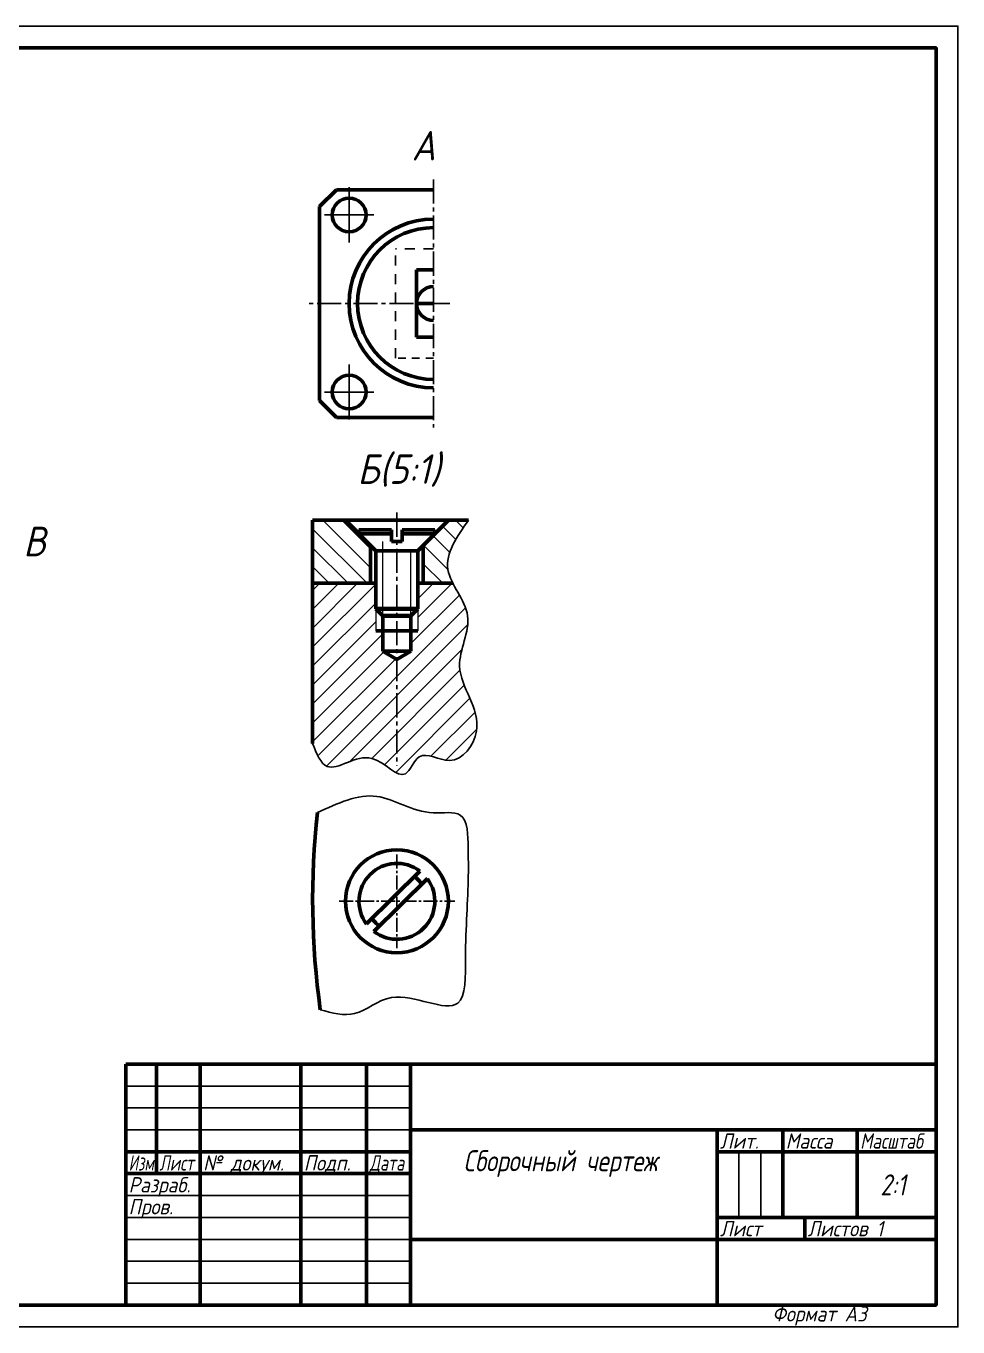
# Model space of a CAD drawing. Header units: millimetres. Extents: x 8 to 878, y -2 to 317.
# Drawn here: x 656.6 to 877.7, y -2.4 to 306.2 of the extents above; entities that cross this region are included whole.
import ezdxf

# ---------------------------------------------------------------- set-up
doc = ezdxf.new("R2010")
doc.units = ezdxf.units.MM
doc.header["$LTSCALE"] = 0.5
doc.linetypes.add('CENTER2', pattern=[28.575, 19.05, -3.175, 3.175, -3.175])
doc.linetypes.add('HIDDEN', pattern=[1.1, 0.6, -0.5])
doc.layers.get('0').update_dxf_attribs({"linetype": 'CONTINUOUS', "lineweight": 60})
doc.layers.add('3-размеры', color=6, linetype='CONTINUOUS')
doc.layers.add('Основные', color=7, linetype='CONTINUOUS', lineweight=100)
doc.styles.get("Standard").update_dxf_attribs({"font": 'isocpeui.ttf', "width": 0.8})

msp = doc.modelspace()

# ---------------------------------------------------------------- hatches: boundary and pattern name
at = {"lineweight": -3}
h = msp.add_hatch(dxfattribs=at)
h.set_pattern_fill('ANSI31', color=4, angle=90)
edge = h.paths.add_edge_path()
edge.add_spline(control_points=[(757.85, 174), (757.29, 175.08), (755.25, 179.99), (758.8, 185.05), (761.57, 188.99)], knot_values=[0, 0, 0, 0, 3.597302, 16.312831, 16.312831, 16.312831, 16.312831], degree=3, periodic=0)
edge.add_line((761.57, 188.99), (756.77, 188.99))
edge.add_line((756.77, 188.99), (753.57, 185.76))
edge.add_line((753.57, 185.76), (753.57, 185.72))
edge.add_line((753.57, 185.72), (753.53, 185.72))
edge.add_line((753.53, 185.72), (750.82, 182.99))
edge.add_line((750.82, 182.99), (750.82, 174))
edge.add_line((750.82, 174), (757.85, 174))
h.paths.add_polyline_path([(738.32, 182.96), (735.57, 185.72), (735.57, 185.76), (732.37, 188.99), (724.57, 188.99), (724.57, 174), (738.32, 174)])
h = msp.add_hatch(dxfattribs=at)
h.set_pattern_fill('ANSI31', scale=1.5, angle=90, style=0)
h.set_pattern_definition([(135, (362.3345, -75.912), (-3.367596, -3.367596), [])])
h.paths.add_polyline_path([(756.78, 180.19), (756.78, 180.16), (756.77, 180.13)])
h.paths.add_polyline_path([(756.87, 176.35), (756.88, 176.32), (756.89, 176.29)])
h.paths.add_polyline_path([(756.84, 176.47), (756.85, 176.44), (756.85, 176.41)])
h.paths.add_polyline_path([(756.9, 176.24), (756.91, 176.21), (756.92, 176.18)])
h.paths.add_polyline_path([(756.81, 176.58), (756.81, 176.55), (756.82, 176.52)])
h.paths.add_polyline_path([(756.94, 176.12), (756.95, 176.09), (756.96, 176.06)])
h.paths.add_polyline_path([(756.78, 176.7), (756.78, 176.67), (756.79, 176.64)])
h.paths.add_polyline_path([(756.98, 176), (756.99, 175.98), (757, 175.95)])
h.paths.add_polyline_path([(756.75, 176.81), (756.76, 176.78), (756.76, 176.76)])
h.paths.add_polyline_path([(757.02, 175.89), (757.03, 175.86), (757.04, 175.83)])
h.paths.add_polyline_path([(756.72, 176.93), (756.73, 176.9), (756.74, 176.87)])
h.paths.add_polyline_path([(757.06, 175.77), (757.07, 175.75), (757.08, 175.72)])
h.paths.add_polyline_path([(756.7, 177.05), (756.71, 177.02), (756.71, 176.99)])
h.paths.add_polyline_path([(757.1, 175.66), (757.11, 175.63), (757.12, 175.6)])
h.paths.add_polyline_path([(756.68, 177.16), (756.68, 177.13), (756.69, 177.1)])
h.paths.add_polyline_path([(757.14, 175.54), (757.16, 175.51), (757.17, 175.49)])
h.paths.add_polyline_path([(756.66, 177.28), (756.66, 177.25), (756.67, 177.22)])
h.paths.add_polyline_path([(757.19, 175.43), (757.2, 175.4), (757.21, 175.37)])
h.paths.add_polyline_path([(756.64, 177.39), (756.65, 177.36), (756.65, 177.33)])
h.paths.add_polyline_path([(757.24, 175.31), (757.25, 175.28), (757.26, 175.25)])
h.paths.add_polyline_path([(756.63, 177.51), (756.63, 177.48), (756.63, 177.45)])
h.paths.add_polyline_path([(757.28, 175.2), (757.3, 175.17), (757.31, 175.14)])
h.paths.add_polyline_path([(756.61, 177.62), (756.62, 177.6), (756.62, 177.57)])
h.paths.add_polyline_path([(757.33, 175.08), (757.35, 175.05), (757.36, 175.02)])
h.paths.add_polyline_path([(756.6, 177.74), (756.6, 177.71), (756.61, 177.68)])
h.paths.add_polyline_path([(757.38, 174.97), (757.4, 174.94), (757.41, 174.91)])
h.paths.add_polyline_path([(756.59, 177.86), (756.59, 177.83), (756.6, 177.8)])
h.paths.add_polyline_path([(757.43, 174.85), (757.45, 174.82), (757.46, 174.79)])
h.paths.add_polyline_path([(756.59, 177.97), (756.59, 177.94), (756.59, 177.92)])
h.paths.add_polyline_path([(757.49, 174.74), (757.5, 174.71), (757.51, 174.68)])
h.paths.add_polyline_path([(756.58, 178.09), (756.58, 178.06), (756.58, 178.03)])
h.paths.add_polyline_path([(757.54, 174.62), (757.55, 174.59), (757.57, 174.56)])
h.paths.add_polyline_path([(756.58, 178.21), (756.58, 178.18), (756.58, 178.15)])
h.paths.add_polyline_path([(757.6, 174.51), (757.61, 174.48), (757.62, 174.45)])
h.paths.add_polyline_path([(756.57, 178.32), (756.57, 178.29), (756.57, 178.26)])
h.paths.add_polyline_path([(757.65, 174.39), (757.66, 174.36), (757.68, 174.33)])
h.paths.add_polyline_path([(756.57, 178.44), (756.57, 178.41), (756.57, 178.38)])
h.paths.add_polyline_path([(757.71, 174.27), (757.72, 174.25), (757.74, 174.22)])
h.paths.add_polyline_path([(756.58, 178.55), (756.58, 178.53), (756.57, 178.5)])
h.paths.add_polyline_path([(757.28, 181.8), (757.27, 181.77), (757.29, 181.83)])
h.paths.add_polyline_path([(756.58, 178.67), (756.58, 178.64), (756.58, 178.61)])
h.paths.add_polyline_path([(757.23, 181.69), (757.22, 181.66), (757.25, 181.71)])
h.paths.add_polyline_path([(756.59, 178.79), (756.58, 178.76), (756.58, 178.73)])
h.paths.add_polyline_path([(757.19, 181.57), (757.18, 181.54), (757.2, 181.6)])
h.paths.add_polyline_path([(756.59, 178.9), (756.59, 178.88), (756.59, 178.85)])
h.paths.add_polyline_path([(757.15, 181.45), (757.14, 181.42), (757.16, 181.48)])
h.paths.add_polyline_path([(756.6, 179.02), (756.6, 178.99), (756.6, 178.96)])
h.paths.add_polyline_path([(757.11, 181.33), (757.1, 181.3), (757.12, 181.36)])
h.paths.add_polyline_path([(756.61, 179.14), (756.61, 179.11), (756.61, 179.08)])
h.paths.add_polyline_path([(757.07, 181.22), (757.06, 181.19), (757.08, 181.24)])
h.paths.add_polyline_path([(756.62, 179.25), (756.62, 179.23), (756.62, 179.2)])
h.paths.add_polyline_path([(757.03, 181.1), (757.02, 181.07), (757.04, 181.13)])
h.paths.add_polyline_path([(756.64, 179.37), (756.63, 179.34), (756.63, 179.31)])
h.paths.add_polyline_path([(756.99, 180.98), (756.99, 180.95), (757, 181.01)])
h.paths.add_polyline_path([(756.65, 179.49), (756.65, 179.46), (756.65, 179.43)])
h.paths.add_polyline_path([(756.96, 180.86), (756.95, 180.83), (756.97, 180.89)])
h.paths.add_polyline_path([(756.67, 179.6), (756.67, 179.58), (756.66, 179.55)])
h.paths.add_polyline_path([(756.92, 180.75), (756.92, 180.72), (756.93, 180.78)])
h.paths.add_polyline_path([(756.69, 179.72), (756.69, 179.69), (756.68, 179.66)])
h.paths.add_polyline_path([(756.89, 180.63), (756.88, 180.6), (756.9, 180.66)])
h.paths.add_polyline_path([(756.71, 179.84), (756.71, 179.81), (756.7, 179.78)])
h.paths.add_polyline_path([(756.86, 180.51), (756.85, 180.48), (756.87, 180.54)])
h.paths.add_polyline_path([(756.73, 179.96), (756.73, 179.93), (756.72, 179.9)])
h.paths.add_polyline_path([(756.83, 180.39), (756.82, 180.37), (756.84, 180.42)])
h.paths.add_polyline_path([(756.76, 180.07), (756.75, 180.04), (756.75, 180.01)])
h.paths.add_polyline_path([(756.81, 180.31), (756.8, 180.28), (756.8, 180.25)])
h = msp.add_hatch(dxfattribs=at)
h.set_pattern_fill('ANSI31', color=4)
edge = h.paths.add_edge_path()
edge.add_line((744.57, 155.94), (741.23, 157.9))
edge.add_line((741.23, 157.9), (741.24, 157.9))
edge.add_line((741.24, 157.9), (741.24, 162.75))
edge.add_line((741.24, 162.75), (739.57, 162.75))
edge.add_line((739.57, 162.75), (739.57, 167.97))
edge.add_line((739.57, 167.97), (739.57, 173.99))
edge.add_line((739.57, 173.99), (738.32, 173.99))
edge.add_line((738.32, 173.99), (724.57, 174))
edge.add_line((724.57, 174), (724.57, 135.99))
edge.add_spline(control_points=[(724.57, 135.99), (725.52, 133.59), (728.07, 127.18), (738.17, 136.63), (746.35, 125.31), (749.69, 135.44), (758.27, 129.25), (767.26, 141.68), (755.93, 152.77), (763.67, 165.3), (759.13, 171.5), (757.85, 174)], knot_values=[16.312831, 16.312831, 16.312831, 16.312831, 22.723317, 33.490517, 42.2733, 47.452827, 54.627803, 64.088493, 80.043016, 92.169612, 100.469644, 100.469644, 100.469644, 100.469644], degree=3, periodic=0)
edge.add_line((757.85, 174), (750.82, 174))
edge.add_line((750.82, 174), (750.82, 173.99))
edge.add_line((750.82, 173.99), (749.57, 173.99))
edge.add_line((749.57, 173.99), (749.57, 167.99))
edge.add_line((749.57, 167.99), (749.57, 162.75))
edge.add_line((749.57, 162.75), (747.9, 162.75))
edge.add_line((747.9, 162.75), (747.9, 162.11))
edge.add_line((747.9, 162.11), (747.9, 157.9))
edge.add_line((747.9, 157.9), (747.9, 157.9))
edge.add_line((747.9, 157.9), (744.57, 155.95))
edge.add_line((744.57, 155.95), (744.57, 155.94))
at = {"lineweight": 0}
h = msp.add_hatch(dxfattribs=at)
h.set_pattern_fill('ANSI31')
h.set_pattern_definition([(45, (-66.8518, -73.9802), (-2.245064, 2.245064), [])])
h.paths.add_polyline_path([(760.83, 168.27), (760.84, 168.24), (760.84, 168.26)])
h.paths.add_polyline_path([(760, 170.1), (760.01, 170.08), (760, 170.09)])
h.paths.add_polyline_path([(760.15, 169.8), (760.17, 169.77), (760.16, 169.79)])
h.paths.add_polyline_path([(758.29, 173.16), (758.32, 173.11), (758.17, 173.39), (758.18, 173.36)])
h.paths.add_polyline_path([(758.44, 172.89), (758.49, 172.81), (758.33, 173.09), (758.34, 173.07)])
h.paths.add_polyline_path([(760.44, 169.19), (760.46, 169.17), (760.45, 169.18)])
h.paths.add_polyline_path([(759.68, 170.71), (759.68, 170.69), (759.68, 170.7)])
h.paths.add_polyline_path([(760.3, 169.5), (760.32, 169.47), (760.31, 169.48)])
h.paths.add_polyline_path([(759.84, 170.4), (759.85, 170.39), (759.85, 170.39)])
h.paths.add_polyline_path([(758.14, 173.44), (758.16, 173.4), (758.01, 173.69), (758.03, 173.65)])
h.paths.add_polyline_path([(758.6, 172.61), (758.66, 172.51), (758.5, 172.79), (758.5, 172.78)])
h.paths.add_polyline_path([(760.72, 168.57), (760.72, 168.56), (760.72, 168.57)])
h.paths.add_polyline_path([(759.51, 171.02), (759.52, 170.99), (759.52, 171)])
h.paths.add_polyline_path([(760.59, 168.88), (760.59, 168.87), (760.59, 168.87)])
h.paths.add_polyline_path([(759.34, 171.32), (759.36, 171.28), (759.35, 171.3)])
h.paths.add_polyline_path([(758, 173.71), (758, 173.7), (757.85, 173.99), (757.92, 173.85)])
h.paths.add_polyline_path([(759.17, 171.62), (759.19, 171.58), (759.18, 171.6)])
h.paths.add_polyline_path([(758.76, 172.34), (758.83, 172.2), (758.84, 172.2), (758.67, 172.5), (758.67, 172.49)])
h.paths.add_polyline_path([(758.91, 172.06), (759.01, 171.9), (758.84, 172.2)])

# ---------------------------------------------------------------- linework, layer by layer
at = {"color": 7, "linetype": 'CENTER2', "lineweight": -3, "ltscale": 0.6}
for p, q in [((753.25, 269.81), (753.25, 210.92)), ((757.1, 240.36), (722.87, 240.36)), ((744.57, 190.77), (744.57, 130.69))]:
    msp.add_line(p, q, dxfattribs=at)
at = {"color": 7, "lineweight": 60}
for p, q in [((726.25, 263.36), (730.25, 267.36)), ((753.25, 267.36), (730.25, 267.36)), ((726.25, 240.36), (726.25, 263.36)), ((749.25, 240.36), (749.25, 248.36)), ((749.25, 248.36), (753.25, 248.36)), ((726.25, 240.36), (726.25, 217.36)), ((749.25, 240.36), (749.25, 232.36)), ((749.25, 240.36), (753.25, 240.36)), ((749.25, 232.36), (753.25, 232.36)), ((726.25, 217.36), (730.25, 213.36)), ((753.25, 213.36), (730.25, 213.36)), ((735.57, 186.7), (743.32, 186.7)), ((735.57, 185.72), (735.57, 186.7)), ((735.57, 185.72), (739.57, 181.7)), ((735.57, 185.72), (743.32, 185.72)), ((743.32, 186.7), (743.32, 183.89)), ((745.82, 183.89), (745.82, 186.7)), ((745.82, 186.7), (753.57, 186.7)), ((745.82, 185.72), (753.57, 185.72)), ((753.57, 185.72), (753.57, 186.7)), ((743.32, 183.89), (745.82, 183.89)), ((747.9, 181.7), (749.57, 181.7)), ((739.57, 167.98), (739.58, 167.97)), ((749.57, 167.99), (749.56, 167.97)), ((737.35, 93.2), (750.04, 105.72)), ((739.1, 91.42), (751.79, 103.94))]:
    msp.add_line(p, q, dxfattribs=at)
at = {"color": 7, "lineweight": -3}
for p, q in [((733.25, 254.81), (733.25, 267.92)), ((739.11, 261.36), (727.38, 261.36)), ((733.25, 261.36), (733.25, 261.36)), ((733.25, 212.81), (733.25, 225.92)), ((739.11, 219.36), (727.38, 219.36)), ((733.25, 219.36), (733.25, 219.36))]:
    msp.add_line(p, q, dxfattribs=at)
at = {"color": 7, "linetype": 'HIDDEN', "lineweight": -3, "ltscale": 8}
for p in [(753.25, 253.36), (744.25, 227.36)]:
    msp.add_line(p, (744.25, 253.36), dxfattribs=at)
at = {"color": 7, "linetype": 'HIDDEN', "lineweight": -3, "ltscale": 6}
msp.add_line((753.25, 227.36), (744.25, 227.36), dxfattribs=at)
at = {"color": 7, "lineweight": 60, "ltscale": 0.3}
for p, q in [((724.57, 188.99), (761.57, 188.99)), ((738.32, 182.99), (732.37, 188.99)), ((749.56, 181.71), (756.77, 188.99)), ((738.32, 173.99), (738.32, 182.99)), ((750.82, 173.99), (750.82, 182.99)), ((724.57, 174), (739.57, 174)), ((738.32, 173.99), (739.57, 173.99)), ((749.57, 174), (757.85, 174)), ((749.57, 173.99), (750.82, 173.99)), ((741.24, 166.28), (741.24, 157.9)), ((747.9, 166.28), (747.9, 157.9)), ((739.57, 162.75), (749.57, 162.75)), ((741.23, 157.9), (747.9, 157.9)), ((741.23, 157.9), (744.57, 155.94)), ((747.9, 157.9), (744.57, 155.94))]:
    msp.add_line(p, q, dxfattribs=at)
at = {"color": 7, "ltscale": 0.3}
msp.add_line((724.57, 188.99), (724.57, 135.99), dxfattribs=at)
at = {"color": 7, "lineweight": 0}
for p, q in [((741.24, 166.28), (741.24, 183.89)), ((747.9, 162.11), (747.9, 181.7)), ((739.57, 167.97), (739.57, 162.75)), ((749.57, 167.97), (749.57, 162.75))]:
    msp.add_line(p, q, dxfattribs=at)
at = {"lineweight": 60}
for p, q in [((739.57, 181.7), (739.57, 167.99)), ((749.57, 181.7), (739.57, 181.7)), ((749.57, 167.99), (749.57, 181.7)), ((872.46, 59.94), (680.25, 59.94)), ((680.25, 2.8), (680.25, 59.94)), ((687.52, 59.94), (687.52, 33.97)), ((697.91, 2.8), (697.91, 59.94)), ((721.81, 59.94), (721.81, 2.8)), ((737.39, 2.8), (737.39, 59.94)), ((747.78, 59.94), (747.78, 2.8)), ((747.78, 44.36), (872.46, 44.36)), ((820.51, 2.8), (820.51, 44.36)), ((836.1, 44.36), (836.1, 23.58)), ((853.76, 23.58), (853.76, 44.36)), ((680.25, 39.16), (747.78, 39.16)), ((820.51, 39.16), (872.46, 39.16)), ((680.25, 33.97), (747.78, 33.97)), ((820.51, 23.58), (872.46, 23.58)), ((841.29, 18.38), (841.29, 23.58)), ((747.78, 18.38), (872.46, 18.38))]:
    msp.add_line(p, q, dxfattribs=at)
at = {"color": 7, "lineweight": 60, "ltscale": 0.6}
msp.add_line((739.57, 173.99), (739.57, 167.98), dxfattribs=at)
at = {"color": 7, "lineweight": -3, "ltscale": 0.3}
msp.add_line((749.57, 173.99), (749.57, 167.99), dxfattribs=at)
at = {"lineweight": 100}
for p, q in [((739.58, 167.97), (741.24, 166.28)), ((747.9, 166.28), (749.57, 167.97)), ((741.24, 166.28), (747.9, 166.28))]:
    msp.add_line(p, q, dxfattribs=at)
at = {"linetype": 'CENTER2', "lineweight": -3, "ltscale": 0.35}
for p, q in [((744.57, 109.67), (744.57, 87.47)), ((730.85, 98.57), (758.29, 98.57))]:
    msp.add_line(p, q, dxfattribs=at)
at = {"lineweight": -3}
for p, q in [((680.25, 54.75), (747.78, 54.75)), ((680.25, 49.55), (747.78, 49.55)), ((680.25, 44.36), (747.78, 44.36)), ((825.71, 23.58), (825.71, 39.16)), ((830.9, 39.16), (830.9, 23.58)), ((680.25, 28.77), (747.78, 28.77)), ((680.25, 23.58), (747.78, 23.58)), ((680.25, 18.38), (747.78, 18.38)), ((680.25, 13.19), (747.78, 13.19)), ((680.25, 7.99), (747.78, 7.99))]:
    msp.add_line(p, q, dxfattribs=at)
msp.add_line((820.51, 44.36), (820.51, 39.16))
at = {"lineweight": 60}
msp.add_lwpolyline([(462.06, 2.8), (872.46, 2.8), (872.46, 300.99), (462.06, 300.99)], close=True, dxfattribs=at)
at = {"color": 7, "lineweight": 60}
for centre in [(733.25, 261.36), (733.25, 219.36)]:
    msp.add_circle(centre, 4, dxfattribs=at)
at = {"color": 7}
msp.add_circle((744.57, 98.57), 12.2, dxfattribs=at)
at = {"color": 7, "lineweight": 60}
for centre, radius, start, end in [((753.25, 240.36), 20, 90, 180), ((753.25, 240.36), 18, 90, 180), ((753.25, 240.36), 4, 90, 180), ((753.25, 240.36), 20, 180, 270), ((753.25, 240.36), 18, 180, 270), ((753.25, 240.36), 4, 180, 270), ((914.59, 98.99), 190, 173.7714, 187.9057), ((744.57, 98.57), 9, 52.5862, 217.1398), ((744.57, 98.57), 9, 232.5862, 36.6191)]:
    msp.add_arc(centre, radius, start, end, dxfattribs=at)
for start, end in [(34.547, 54.6232), (214.582, 234.6583)]:
    msp.add_arc((744.57, 98.57), 7.17, start, end)
at = {"color": 7, "lineweight": -3}
for points in [[(761.57, 188.99), (756.66, 177.26), (761.35, 166.32), (759.44, 154.35), (763.44, 138.9), (757.01, 131.96), (749.89, 132.83), (746.59, 128.83), (738.6, 132.48), (728, 130.57), (724.57, 135.99)], [(725.71, 119.6), (739.8, 123.46), (753.19, 119.55), (759.59, 119), (761.48, 111.22), (761.51, 104.67), (760.84, 85.03), (759.01, 74.42), (743.28, 75.75), (734.54, 71.93), (726.4, 72.85)]]:
    msp.add_spline(points, degree=3, dxfattribs=at)
at = {"layer": '3-размеры', "lineweight": -3}
for p, q in [((737.43, 183.89), (737.4, 183.89)), ((737.4, 93.25), (737.4, 93.14))]:
    msp.add_line(p, q, dxfattribs=at)
at = {"layer": '3-размеры'}
msp.add_lwpolyline([(441.28, -2.4), (877.65, -2.4), (877.65, 306.18), (441.28, 306.18)], close=True, dxfattribs=at)
at = {"layer": 'Основные'}
msp.add_line((739.57, 167.97), (749.57, 167.97), dxfattribs=at)

# ---------------------------------------------------------------- texts
at = {"color": 7, "lineweight": -3, "width": 0.9}
for s, p in [('A', (748.06, 274.3)), ('Б(5:1)', (735.21, 197.58)), ('В', (655.97, 180.41))]:
    msp.add_text(s, height=7, dxfattribs=at).set_placement(p)
at = {"lineweight": -3}
for s, height, width, p in [('Лит.', 3.636, 0.9, (821.21, 39.89)), ('Масса', 3.636, 0.9, (836.79, 39.89)), ('Масштаб', 3.636, 0.8, (854.46, 39.89)), ('Изм.', 3.636, 0.7, (680.94, 34.7)), ('Лист', 3.636, 0.75, (688.22, 34.7)), ('№ докум.', 3.636, 0.9, (698.61, 34.7)), ('Подп.', 3.636, 0.9, (722.5, 34.7)), ('Дата', 3.636, 0.75, (738.09, 34.7)), ('Сборочный чертеж', 5, 0.8, (760.39, 34.53)), ('Разраб.', 3.636, 0.9, (680.94, 29.5)), ('2:1', 5, 0.8, (859.24, 28.8)), ('Пров.', 3.636, 0.9, (680.94, 24.31)), ('Лист', 3.636, 0.9, (821.21, 19.11)), ('Листов 1', 3.636, 0.9, (841.99, 19.11)), ('Формат А3', 3.636, 0.9, (833.6, -1.1))]:
    msp.add_text(s, height=height, dxfattribs=dict(at, width=width)).set_placement(p)

doc.saveas('drawing.dxf')
